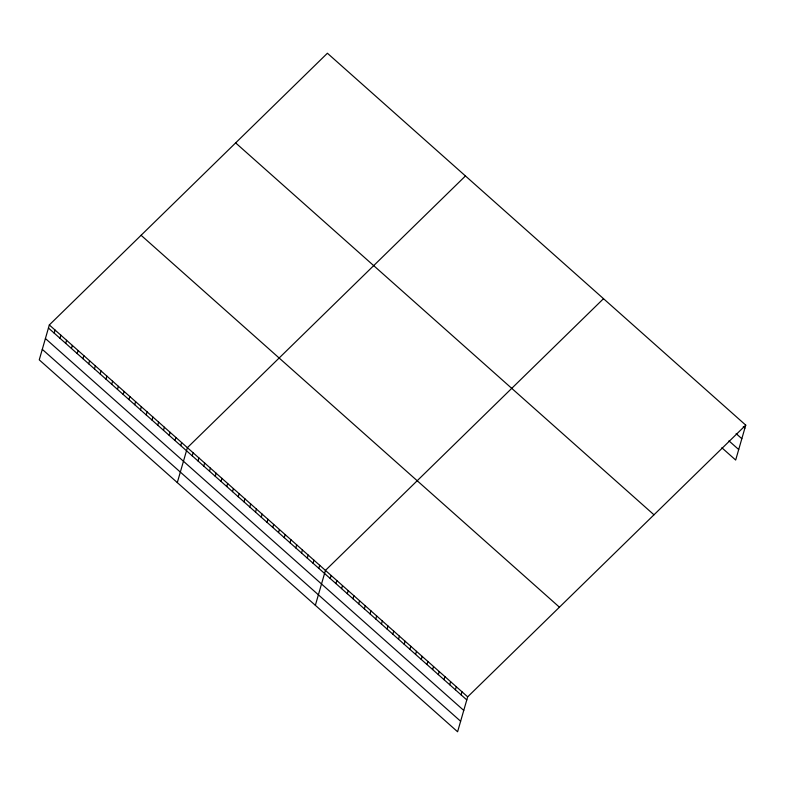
<?xml version="1.0" encoding="UTF-8"?>
<svg xmlns="http://www.w3.org/2000/svg" width="785" height="785" viewBox="0 0 785 785"><rect width="100%" height="100%" fill="white"/><g stroke="black" fill="none" stroke-linecap="round" stroke-linejoin="round"><path stroke-width="1.18" d="M49.327 324.951L39.25 359.864L457.596 731.767L467.674 696.844L745.75 425.136L327.404 53.233L49.327 324.951L467.674 696.844M54.194 333.134L55.078 330.063M59.945 338.247L60.837 335.175M65.704 343.359L66.588 340.288M71.455 348.471L72.338 345.4M77.205 353.584L78.088 350.522M82.955 358.696L83.838 355.634M88.705 363.808L89.598 360.747M94.465 368.93L95.348 365.859M100.215 374.043L101.098 370.971M105.965 379.155L106.848 376.084M111.715 384.267L112.598 381.196M117.465 389.38L118.358 386.308M123.225 394.492L124.108 391.43M128.975 399.604L129.859 396.543M134.726 404.717L135.609 401.655M140.476 409.839L141.369 406.767M146.236 414.951L147.119 411.88M151.986 420.063L152.869 416.992M157.736 425.176L158.619 422.104M163.486 430.288L164.369 427.226M169.236 435.4L170.129 432.339M174.996 440.513L175.879 437.451M180.746 445.635L181.629 442.563M177.302 482.589L187.38 447.676L465.456 175.958M192.246 455.859L193.139 452.788M198.006 460.972L198.89 457.9M203.757 466.084L204.64 463.013M209.507 471.196L210.39 468.135M215.257 476.309L216.14 473.247M221.007 481.421L221.9 478.359M226.767 486.543L227.65 483.472M232.517 491.655L233.4 488.584M238.267 496.768L239.15 493.696M244.017 501.88L244.91 498.809M249.777 506.992L250.66 503.931M255.527 512.105L256.41 509.043M261.277 517.217L262.161 514.155M267.028 522.339L267.911 519.268M272.778 527.451L273.671 524.38M278.538 532.564L279.421 529.492M284.288 537.676L285.171 534.605M290.038 542.788L290.921 539.717M295.788 547.901L296.671 544.839M301.538 553.013L302.431 549.951M307.298 558.125L308.181 555.064M313.048 563.247L313.931 560.176M318.798 568.36L319.681 565.288M315.354 605.323L325.441 570.401L603.508 298.692M330.24 578.525L331.123 575.464M335.931 583.589L336.814 580.517M341.622 588.642L342.505 585.581M347.313 593.705L348.197 590.634M352.995 598.759L353.888 595.697M358.686 603.822L359.579 600.751M364.377 608.875L365.26 605.804M370.069 613.929L370.952 610.867M375.76 618.992L376.643 615.921M381.451 624.046L382.334 620.984M387.133 629.109L388.025 626.038M392.824 634.162L393.707 631.101M398.515 639.226L399.398 636.154M404.206 644.279L405.089 641.217M409.898 649.342L410.781 646.271M415.589 654.396L416.472 651.324M421.27 659.459L422.163 656.388M426.962 664.512L427.845 661.441M432.653 669.566L433.536 666.504M438.344 674.629L439.227 671.558M444.035 679.682L444.918 676.621M449.717 684.746L450.61 681.674M455.408 689.799L456.301 686.738M461.099 694.862L461.982 691.791M745.75 425.136L735.673 460.049L721.857 447.764M743.238 426.755L744.867 428.198M736.144 433.654L741.835 438.707M728.951 440.866L738.705 449.54M235.637 142.899L653.983 514.803M141.094 235.284L559.44 607.188M48.444 328.012L466.79 699.916M45.412 338.531L463.758 710.425M42.282 349.354L460.628 721.258"/></g></svg>
